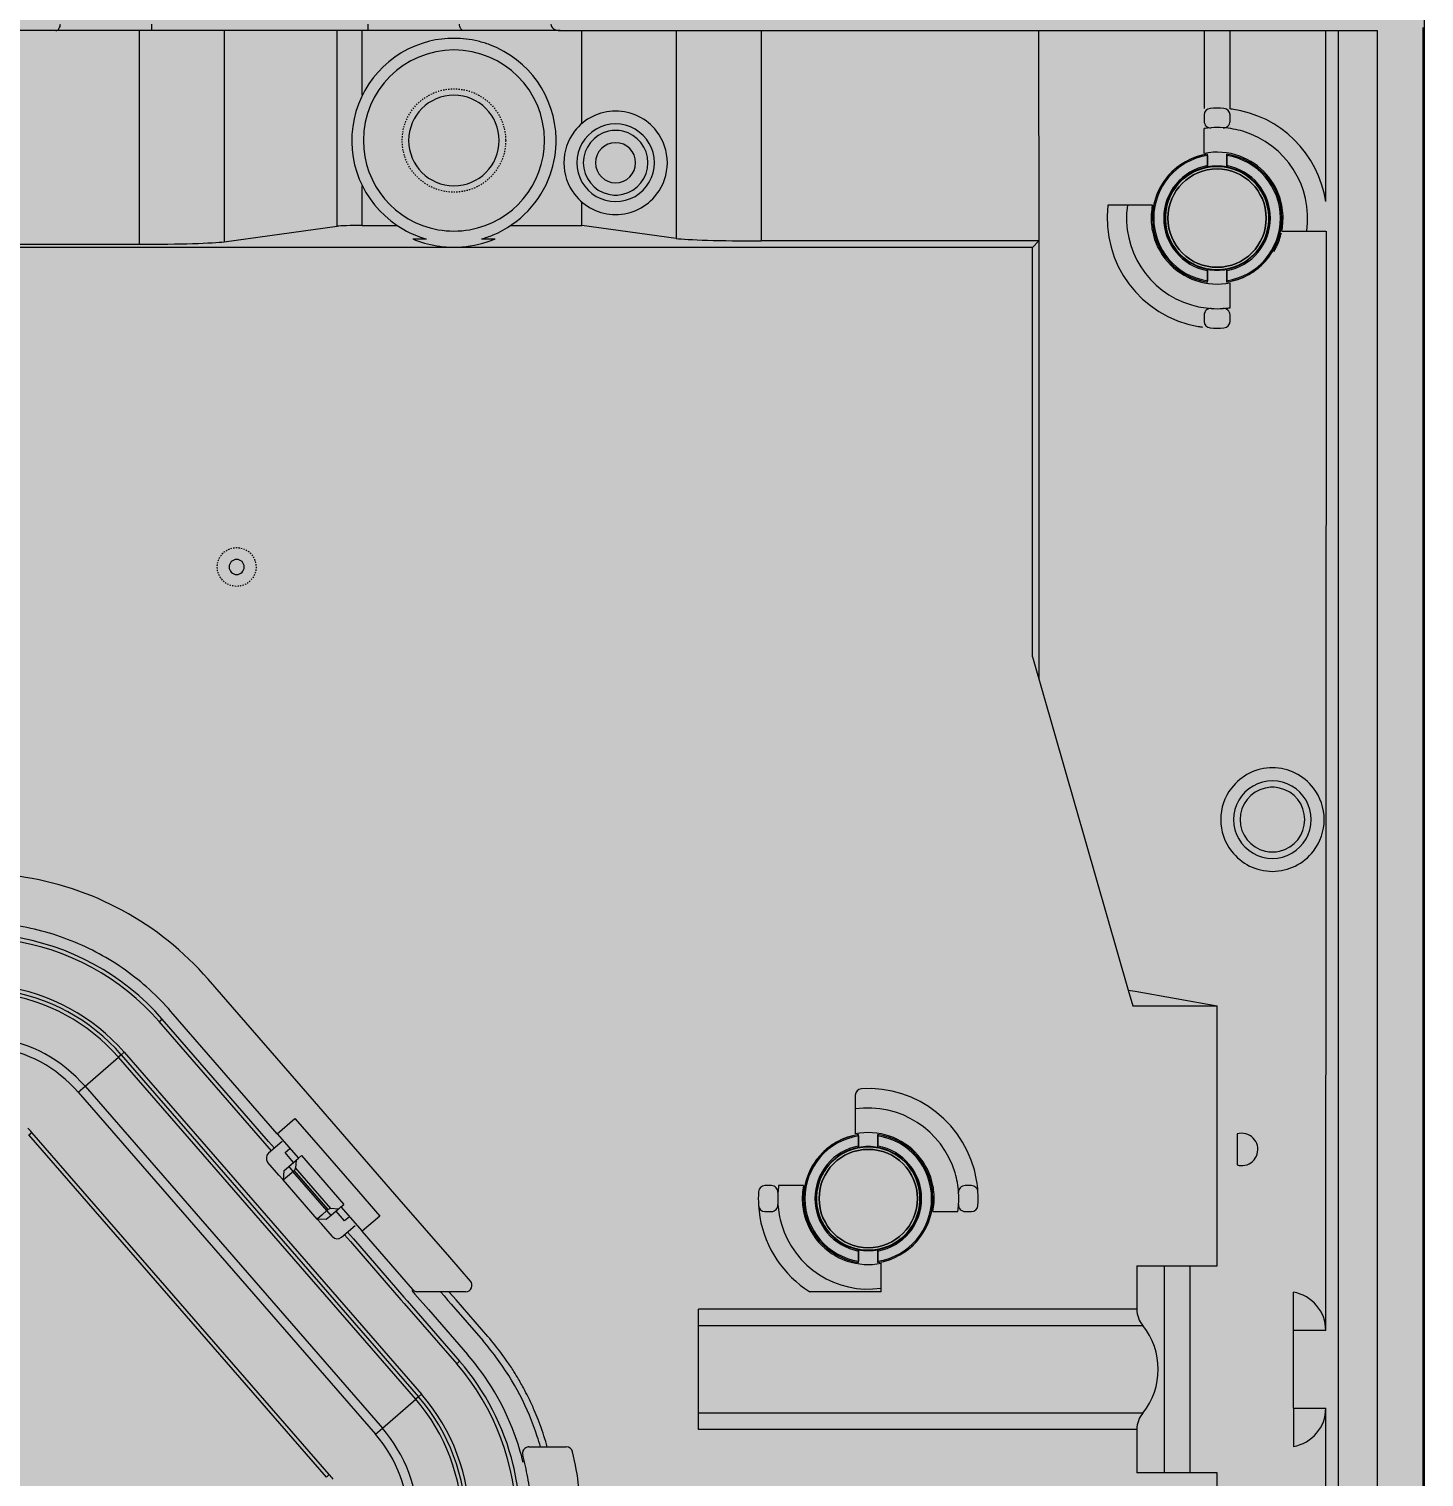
# Model space of a CAD drawing. Header units: millimetres. Extents: x -1070 to 42146, y 1440 to 12921.
# Drawn here: x 6003.9 to 6111.8, y 3154.5 to 3266.5 of the extents above; entities that cross this region are included whole.
import ezdxf

# ---------------------------------------------------------------- set-up
doc = ezdxf.new("R2010")
doc.units = ezdxf.units.MM
doc.linetypes.add('HIDDEN', pattern=[0.2, 0.1, -0.1])
for name, color, linetype in [('CITI-3MM实线CONTINUOUS', 7, 'Continuous'), ('CITIE-TAO实线CONTINUOUS', 7, 'Continuous'), ('DW-PLUS-XIANGTI隐藏线HIDDEN', 7, 'Continuous')]:
    doc.layers.add(name, color=color, linetype=linetype)

msp = doc.modelspace()

# ---------------------------------------------------------------- hatches: boundary and pattern name
at = {"lineweight": -3}
h = msp.add_hatch(color=256, dxfattribs=at)
h.dxf.hatch_style = 1
h.paths.add_polyline_path([(5611.757, 3767.826), (5611.757, 2767.826), (6111.757, 2767.826), (6111.757, 3767.826)])

# ---------------------------------------------------------------- linework, layer by layer
at = {"color": 7, "linetype": 'Continuous', "lineweight": -3}
for p, q in [((6013.399, 3266.326), (6013.399, 3266.826)), ((6030.115, 3266.326), (6030.115, 3266.826)), ((6005.974, 3266.326), (5999.257, 3266.326)), ((6006.328, 3266.326), (6005.974, 3266.326)), ((6008.952, 3266.326), (6006.328, 3266.326)), ((6010.7, 3266.326), (6008.952, 3266.326)), ((6012.485, 3266.326), (6010.7, 3266.326)), ((6012.416, 3266.326), (6012.416, 3249.811)), ((6013.399, 3266.326), (6012.485, 3266.326)), ((6030.115, 3266.326), (6013.399, 3266.326)), ((6018.985, 3266.326), (6018.985, 3249.996)), ((6027.741, 3251.198), (6027.741, 3266.326)), ((6029.673, 3261.322), (6029.673, 3266.326)), ((6032.813, 3266.326), (6030.115, 3266.326)), ((6034.561, 3266.326), (6032.813, 3266.326)), ((6036.147, 3266.326), (6034.561, 3266.326)), ((6037.539, 3266.326), (6036.147, 3266.326)), ((6044.257, 3266.326), (6037.539, 3266.326)), ((6044.964, 3266.326), (6044.257, 3266.326)), ((6044.964, 3266.326), (6108.15, 3266.326)), ((6046.657, 3259.147), (6046.657, 3266.326)), ((6053.935, 3266.326), (6053.935, 3256.107)), ((6060.503, 3266.326), (6060.503, 3250.068)), ((6081.961, 3266.326), (6081.977, 3250.068)), ((6094.757, 3266.326), (6094.757, 3260.309)), ((6096.757, 3260.267), (6096.757, 3266.326)), ((6104.161, 3253.101), (6104.161, 3266.326)), ((6105.15, 3205.326), (6105.15, 3266.326)), ((6108.15, 3019.326), (6108.15, 3266.326)), ((6111.657, 3266.576), (6111.657, 3143.426)), ((6094.757, 3259.81), (6094.757, 3259.309)), ((6096.757, 3259.309), (6096.757, 3259.81)), ((6094.757, 3256.827), (6094.757, 3258.754)), ((6095.007, 3256.668), (6095.007, 3256.769)), ((6096.507, 3256.769), (6096.507, 3256.668)), ((6053.935, 3256.107), (6053.935, 3250.254)), ((6095.007, 3256.668), (6095.007, 3255.882)), ((6095.007, 3255.882), (6095.007, 3255.78)), ((6096.507, 3256.668), (6096.507, 3255.882)), ((6096.507, 3255.78), (6096.507, 3255.882)), ((6029.673, 3251.252), (6029.673, 3254.329)), ((6100.161, 3254.191), (6100.161, 3254.398)), ((6046.657, 3251.252), (6046.657, 3253.067)), ((6088.829, 3252.826), (6087.316, 3252.826)), ((6090.756, 3252.826), (6088.829, 3252.826)), ((6018.985, 3249.996), (6027.741, 3251.198)), ((6029.673, 3251.252), (6032.375, 3251.252)), ((6041.138, 3251.252), (6046.657, 3251.252)), ((6053.935, 3250.254), (6046.657, 3251.252)), ((6033.572, 3250.215), (6034.638, 3250.215)), ((6038.876, 3250.215), (6039.941, 3250.215)), ((6081.977, 3250.068), (6060.503, 3250.068)), ((6081.977, 3250.068), (6081.495, 3249.561)), ((6081.977, 3250.068), (6081.976, 3217.921)), ((6100.758, 3250.826), (6102.685, 3250.826)), ((6102.685, 3250.826), (6104.161, 3250.826)), ((6104.183, 3205.326), (6104.209, 3250.826)), ((5897.057, 3249.811), (6012.416, 3249.811)), ((6081.495, 3249.561), (5897.057, 3249.561)), ((6081.495, 3217.921), (6081.495, 3249.561)), ((6100.161, 3249.254), (6100.161, 3249.46)), ((6095.007, 3247.871), (6095.007, 3247.77)), ((6095.007, 3247.77), (6095.007, 3246.984)), ((6096.507, 3247.77), (6096.507, 3247.871)), ((6096.507, 3247.77), (6096.507, 3246.984)), ((6095.007, 3246.882), (6095.007, 3246.984)), ((6096.507, 3246.984), (6096.507, 3246.882)), ((6096.757, 3244.898), (6096.757, 3246.825)), ((6094.757, 3244.343), (6094.757, 3243.842)), ((6096.757, 3243.842), (6096.757, 3244.343)), ((6081.495, 3217.921), (6088.884, 3192.151)), ((6081.976, 3217.921), (6081.976, 3216.242)), ((6104.161, 3165.826), (6104.183, 3205.326)), ((6105.15, 3080.326), (6105.15, 3205.326)), ((6025.967, 3183.536), (6017.751, 3192.986)), ((6088.884, 3192.151), (6089.232, 3190.938)), ((6088.884, 3192.151), (6089.429, 3192.055)), ((6089.429, 3192.055), (6095.761, 3190.938)), ((6089.232, 3190.938), (6095.761, 3190.938)), ((6095.761, 3170.826), (6095.761, 3190.938)), ((6013.978, 3189.706), (6014.204, 3189.903)), ((6022.652, 3179.727), (6013.978, 3189.706)), ((6022.419, 3180.452), (6014.204, 3189.903)), ((6023.099, 3181.043), (6014.883, 3190.493)), ((6011.261, 3187.344), (6011.034, 3187.147)), ((6011.261, 3187.344), (6034.252, 3160.896)), ((6008.236, 3184.715), (6010.813, 3186.955)), ((6011.034, 3187.147), (6010.813, 3186.955)), ((6033.805, 3160.507), (6010.813, 3186.955)), ((6011.034, 3187.147), (6034.026, 3160.699)), ((6007.703, 3184.251), (6008.236, 3184.715)), ((6007.703, 3184.251), (6030.694, 3157.803)), ((6008.236, 3184.715), (6031.228, 3158.267)), ((6067.788, 3184.013), (6067.788, 3182.957)), ((6032.527, 3175.988), (6025.967, 3183.536)), ((6067.788, 3182.957), (6067.788, 3181.03)), ((6023.099, 3181.043), (6024.457, 3182.223)), ((6024.457, 3182.223), (6026.097, 3180.337)), ((6003.902, 3180.948), (6004.129, 3181.144)), ((6026.894, 3154.499), (6003.902, 3180.948)), ((6027.12, 3154.696), (6004.129, 3181.144)), ((6023.099, 3181.043), (6024.739, 3179.156)), ((6068.038, 3180.871), (6068.038, 3180.972)), ((6068.038, 3180.871), (6068.038, 3180.085)), ((6069.538, 3180.972), (6069.538, 3180.871)), ((6069.538, 3180.871), (6069.538, 3180.085)), ((6097.309, 3181.026), (6097.309, 3178.625)), ((6022.879, 3179.924), (6022.419, 3180.452)), ((6023.482, 3180.449), (6022.426, 3179.53)), ((6023.705, 3179.582), (6024.083, 3179.91)), ((6024.361, 3178.828), (6023.705, 3179.582)), ((6026.097, 3180.337), (6029.378, 3176.563)), ((6068.038, 3180.085), (6068.038, 3179.984)), ((6069.538, 3179.984), (6069.538, 3180.085)), ((6023.229, 3177.844), (6022.377, 3178.825)), ((6023.607, 3178.172), (6023.984, 3178.5)), ((6023.984, 3178.5), (6024.55, 3178.992)), ((6023.984, 3178.5), (6024.312, 3178.122)), ((6024.55, 3178.992), (6024.509, 3178.41)), ((6027.249, 3175.259), (6024.509, 3178.41)), ((6024.55, 3178.992), (6024.739, 3179.156)), ((6024.739, 3179.156), (6024.965, 3179.353)), ((6024.965, 3179.353), (6028.246, 3175.579)), ((6023.557, 3177.466), (6023.229, 3177.844)), ((6023.607, 3178.172), (6023.557, 3177.466)), ((6023.557, 3177.466), (6024.214, 3178.037)), ((6026.182, 3174.447), (6023.557, 3177.466)), ((6024.214, 3178.037), (6024.312, 3178.122)), ((6024.312, 3178.122), (6024.407, 3178.205)), ((6026.936, 3175.103), (6024.312, 3178.122)), ((6027.031, 3175.186), (6024.407, 3178.205)), ((6029.378, 3176.563), (6031.018, 3174.676)), ((6061.305, 3177.029), (6060.804, 3177.029)), ((6063.787, 3177.029), (6061.86, 3177.029)), ((6076.772, 3177.029), (6076.271, 3177.029)), ((6026.936, 3175.103), (6026.559, 3174.775)), ((6027.031, 3175.186), (6026.936, 3175.103)), ((6027.264, 3174.726), (6026.936, 3175.103)), ((6027.83, 3175.218), (6027.249, 3175.259)), ((6027.83, 3175.218), (6027.264, 3174.726)), ((6028.298, 3174.299), (6027.642, 3175.054)), ((6027.83, 3175.218), (6028.019, 3175.382)), ((6028.019, 3175.382), (6028.246, 3175.579)), ((6028.019, 3175.382), (6029.659, 3173.495)), ((6036.437, 3171.491), (6032.527, 3175.988)), ((6060.804, 3175.029), (6061.305, 3175.029)), ((6073.789, 3175.029), (6075.716, 3175.029)), ((6076.271, 3175.029), (6076.772, 3175.029)), ((6026.559, 3174.775), (6026.182, 3174.447)), ((6026.51, 3174.07), (6026.182, 3174.447)), ((6026.887, 3174.398), (6026.182, 3174.447)), ((6027.363, 3173.089), (6026.51, 3174.07)), ((6027.264, 3174.726), (6026.887, 3174.398)), ((6028.068, 3173.04), (6029.125, 3173.958)), ((6028.675, 3174.627), (6028.298, 3174.299)), ((6031.018, 3174.676), (6029.659, 3173.495)), ((6028.294, 3173.236), (6028.754, 3172.708)), ((6028.521, 3173.433), (6028.98, 3172.905)), ((6028.98, 3172.905), (6032.89, 3168.407)), ((6033.569, 3168.998), (6029.659, 3173.495)), ((6028.754, 3172.708), (6032.663, 3168.211)), ((6068.038, 3172.074), (6068.038, 3171.973)), ((6068.038, 3171.973), (6068.038, 3171.187)), ((6069.538, 3171.973), (6069.538, 3172.074)), ((6069.538, 3171.973), (6069.538, 3171.187)), ((6038.034, 3169.654), (6036.437, 3171.491)), ((6068.038, 3171.086), (6068.038, 3171.187)), ((6069.538, 3171.187), (6069.538, 3171.086)), ((6069.788, 3169.101), (6069.788, 3171.028)), ((6089.557, 3170.826), (6091.657, 3170.826)), ((6089.557, 3170.826), (6089.557, 3167.466)), ((6091.657, 3170.826), (6093.661, 3170.826)), ((6091.657, 3170.826), (6091.657, 3154.826)), ((6093.661, 3170.826), (6095.761, 3170.826)), ((6093.661, 3170.826), (6093.661, 3154.826)), ((6032.89, 3168.407), (6033.137, 3168.123)), ((6033.493, 3168.932), (6033.741, 3168.647)), ((6033.741, 3168.647), (6034.784, 3167.448)), ((6036.368, 3168.826), (6033.946, 3168.826)), ((6035.706, 3168.826), (6035.991, 3168.498)), ((6035.991, 3168.498), (6036.298, 3168.145)), ((6037.656, 3168.826), (6036.368, 3168.826)), ((6036.675, 3168.473), (6036.368, 3168.826)), ((6036.923, 3168.188), (6036.675, 3168.473)), ((6069.788, 3168.826), (6064.275, 3168.826)), ((6069.788, 3168.826), (6069.788, 3169.101)), ((6101.657, 3165.826), (6101.657, 3168.785)), ((6032.663, 3168.211), (6032.911, 3167.926)), ((6032.911, 3167.926), (6036.969, 3163.257)), ((6033.137, 3168.123), (6037.195, 3163.454)), ((6034.784, 3167.448), (6037.799, 3163.979)), ((6036.298, 3168.145), (6036.545, 3167.86)), ((6036.545, 3167.86), (6039.007, 3165.029)), ((6039.384, 3165.357), (6036.923, 3168.188)), ((6055.657, 3166.204), (6055.657, 3167.466)), ((6089.557, 3167.466), (6055.657, 3167.466)), ((6055.657, 3159.448), (6055.657, 3166.204)), ((6055.657, 3166.204), (6090.006, 3166.204)), ((6101.657, 3159.826), (6101.657, 3165.826)), ((6104.161, 3165.826), (6101.657, 3165.826)), ((6037.195, 3163.454), (6036.969, 3163.257)), ((6031.228, 3158.267), (6033.805, 3160.507)), ((6034.026, 3160.699), (6033.805, 3160.507)), ((6034.252, 3160.896), (6034.026, 3160.699)), ((6055.657, 3158.186), (6055.657, 3159.448)), ((6090.006, 3159.448), (6055.657, 3159.448)), ((6101.657, 3159.826), (6101.657, 3156.867)), ((6101.657, 3159.826), (6104.161, 3159.826)), ((6104.161, 3080.326), (6104.161, 3159.826)), ((6030.694, 3157.803), (6031.228, 3158.267)), ((6089.557, 3158.186), (6055.657, 3158.186)), ((6089.557, 3158.186), (6089.557, 3154.826)), ((6042.556, 3156.826), (6043.974, 3156.826)), ((6043.974, 3156.826), (6045.446, 3156.826)), ((6091.657, 3154.826), (6089.557, 3154.826)), ((6093.661, 3154.826), (6091.657, 3154.826)), ((6095.761, 3154.826), (6093.661, 3154.826)), ((6095.761, 3134.713), (6095.761, 3154.826)), ((6026.894, 3154.499), (6027.12, 3154.696))]:
    msp.add_line(p, q, dxfattribs=at)
at = {"color": 1, "lineweight": -3}
msp.add_lwpolyline([(5611.757, 3767.826), (6111.757, 3767.826), (6111.757, 2767.826), (5611.757, 2767.826)], close=True, dxfattribs=at)
msp.add_lwpolyline([(5611.757, 3767.826), (6111.757, 3767.826), (6111.757, 2767.826), (5611.757, 2767.826)], close=True, dxfattribs=at)
at = {"color": 7, "linetype": 'Continuous', "lineweight": -3}
for centre, radius, start, end in [((6036.757, 3257.826), 7.9, 76.27312, 103.75204), ((6036.757, 3257.826), 7.9, 103.75204, 240.61934), ((6036.757, 3257.826), 7, 0, 180), ((6036.757, 3257.826), 7.9, 69.45302, 76.27312), ((6036.757, 3257.826), 7.9, 0.95789, 69.45302), ((6036.757, 3257.826), 3.5, 0, 180), ((6049.257, 3256.107), 4, 37.54339, 142.45661), ((6095.257, 3259.81), 0.5, 93.58332, 180), ((6095.757, 3251.826), 8.5, 86.41668, 93.58332), ((6096.257, 3259.81), 0.5, 0, 86.41668), ((6095.757, 3251.826), 8.5, 82.19245, 83.24367), ((6095.757, 3251.826), 8.5, 8.62805, 82.19245), ((6049.257, 3256.107), 3, 59.93589, 120.0659), ((6095.257, 3259.309), 0.5, 180, 273.82255), ((6096.257, 3259.309), 0.5, 266.17745, 0), ((6036.757, 3257.826), 7, 180, 260), ((6036.757, 3257.826), 3.5, 180, 0), ((6036.757, 3257.826), 7, 280, 0), ((6036.757, 3257.826), 7.9, 340.4016, 0.95789), ((6049.257, 3256.107), 4, 142.45661, 180), ((6049.257, 3256.107), 3, 120.0659, 180), ((6049.257, 3256.107), 2.5, 102.85635, 180), ((6049.257, 3256.107), 2.5, 77.14317, 102.85635), ((6049.257, 3256.107), 2.5, 0, 77.14317), ((6049.257, 3256.107), 3, 0, 59.93589), ((6049.257, 3256.107), 4, 0, 37.54339), ((6095.757, 3251.826), 7, 95.29417, 98.21321), ((6095.757, 3251.826), 7, 86.17745, 93.82255), ((6095.757, 3251.826), 7, 79.76053, 86.17743), ((6095.757, 3251.826), 7, 73.4912, 79.76053), ((6095.757, 3251.826), 7, 351.78679, 73.4912), ((6049.257, 3256.107), 1.55, 90, 180), ((6049.257, 3256.107), 1.55, 0, 90), ((6095.757, 3251.826), 5, 98.62693, 177.53429), ((6095.757, 3251.826), 5.1, 69.921, 101.30773), ((6095.757, 3251.826), 5, 0, 81.37307), ((6049.257, 3256.107), 4, 180, 217.54339), ((6049.257, 3256.107), 3, 180, 239.93589), ((6049.257, 3256.107), 2.5, 180, 257.14317), ((6049.257, 3256.107), 1.55, 180, 270), ((6049.257, 3256.107), 1.55, 270, 0), ((6049.257, 3256.107), 2.5, 282.85635, 0), ((6049.257, 3256.107), 3, 300.0659, 0), ((6049.257, 3256.107), 4, 322.45661, 0), ((6095.757, 3251.826), 4.9, 98.80437, 261.19563), ((6095.757, 3251.826), 4.125, 100.47568, 259.52432), ((6095.757, 3251.826), 4.025, 100.739, 180), ((6095.757, 3251.826), 4, 100.74093, 177.39131), ((6095.757, 3251.826), 4, 100.74093, 177.39131), ((6095.757, 3251.826), 3.8, 0, 180), ((6095.757, 3251.826), 4.025, 79.261, 100.739), ((6095.757, 3251.826), 4, 79.25907, 100.74093), ((6095.757, 3251.826), 4, 79.25907, 100.74093), ((6095.757, 3251.826), 4, 2.60869, 79.25907), ((6095.757, 3251.826), 4.9, 278.80437, 81.19563), ((6095.757, 3251.826), 4.125, 280.47568, 79.52432), ((6095.757, 3251.826), 4.025, 0, 79.261), ((6095.757, 3251.826), 5.1, 13.67613, 69.921), ((6036.757, 3257.826), 7.9, 292.56812, 340.4016), ((6049.257, 3256.107), 4, 217.54339, 322.45661), ((6049.257, 3256.107), 3, 239.93589, 300.0659), ((6049.257, 3256.107), 2.5, 257.14317, 282.85635), ((6095.757, 3251.826), 8.5, 173.24367, 260.15881), ((6095.757, 3251.826), 7, 171.78679, 253.4912), ((6095.757, 3251.826), 5.1, 168.69227, 176.40894), ((6095.757, 3251.826), 5.1, 355.06677, 13.67613), ((6095.757, 3251.826), 5.1, 176.40894, 191.21536), ((6095.757, 3251.826), 5, 177.53429, 180), ((6095.757, 3251.826), 5, 180, 261.37307), ((6095.757, 3251.826), 4.025, 180, 259.261), ((6095.757, 3251.826), 4, 177.39131, 180), ((6095.757, 3251.826), 4, 177.39131, 180), ((6095.757, 3251.826), 4, 180, 182.60869), ((6095.757, 3251.826), 4, 180, 182.60869), ((6095.757, 3251.826), 4, 182.60869, 259.25907), ((6095.757, 3251.826), 4, 182.60869, 259.25907), ((6095.757, 3251.826), 3.8, 180, 0), ((6095.757, 3251.826), 4, 280.74093, 357.39131), ((6095.757, 3251.826), 4.025, 280.739, 0), ((6095.757, 3251.826), 5, 278.62693, 357.53429), ((6095.757, 3251.826), 4, 0, 2.60869), ((6095.757, 3251.826), 4, 357.39131, 0), ((6095.757, 3251.826), 5, 357.53429, 0), ((6095.757, 3251.826), 5.1, 348.69227, 355.06677), ((6036.757, 3257.826), 7.9, 240.61934, 254.44225), ((6036.757, 3257.826), 8.25, 247.29297, 274.211), ((6036.757, 3257.826), 7, 260, 280), ((6036.757, 3257.826), 8.25, 274.211, 292.70703), ((6036.757, 3257.826), 7.9, 285.55775, 292.56812), ((6095.757, 3251.826), 5.1, 191.21536, 251.32047), ((6095.757, 3251.826), 5.1, 332.95144, 345.57371), ((6095.757, 3251.826), 5.1, 345.57371, 347.20937), ((6095.757, 3251.826), 5.1, 329.71088, 332.95144), ((6095.757, 3251.826), 4.025, 259.261, 280.739), ((6095.757, 3251.826), 4, 259.25907, 280.74093), ((6095.757, 3251.826), 4, 259.25907, 280.74093), ((6095.757, 3251.826), 5.1, 251.32047, 281.30773), ((6095.757, 3251.826), 7, 253.4912, 259.76053), ((6095.757, 3251.826), 7, 259.76053, 266.17743), ((6095.257, 3244.343), 0.5, 86.17745, 180), ((6095.757, 3251.826), 7, 266.17745, 273.82255), ((6096.257, 3244.343), 0.5, 0, 93.82255), ((6095.757, 3251.826), 7, 275.29417, 278.21321), ((6095.757, 3251.826), 8.5, 260.15881, 262.46232), ((6095.257, 3243.842), 0.5, 180, 266.41668), ((6095.757, 3251.826), 8.5, 266.41668, 273.58332), ((6096.257, 3243.842), 0.5, 273.58332, 0), ((6019.96, 3224.857), 0.584, 0, 180), ((6019.96, 3224.857), 0.584, 180, 0), ((6100.038, 3205.326), 4, 37.54339, 142.45661), ((6100.038, 3205.326), 4, 142.45661, 180), ((6100.038, 3205.326), 3, 120.0659, 180), ((6100.038, 3205.326), 2.5, 102.85635, 180), ((6100.038, 3205.326), 3, 59.93589, 120.0659), ((6100.038, 3205.326), 2.5, 77.14317, 102.85635), ((6100.038, 3205.326), 2.5, 0, 77.14317), ((6100.038, 3205.326), 3, 0, 59.93589), ((6100.038, 3205.326), 4, 0, 37.54339), ((6100.038, 3205.326), 4, 180, 217.54339), ((6100.038, 3205.326), 3, 180, 239.93589), ((6100.038, 3205.326), 2.5, 180, 257.14317), ((6100.038, 3205.326), 2.5, 282.85635, 0), ((6100.038, 3205.326), 3, 300.0659, 0), ((6100.038, 3205.326), 4, 322.45661, 0), ((6100.038, 3205.326), 4, 217.54339, 322.45661), ((6100.038, 3205.326), 3, 239.93589, 300.0659), ((6100.038, 3205.326), 2.5, 257.14317, 282.85635), ((5999.789, 3177.372), 23.8, 41, 82), ((5999.789, 3177.372), 19.1, 41, 82), ((5999.789, 3177.372), 20, 68.33729, 82), ((5999.789, 3177.372), 18.8, 41, 82), ((5999.789, 3177.372), 20, 54.66767, 68.33729), ((5999.789, 3177.372), 20, 41, 54.66767), ((5999.789, 3177.372), 14.607, 41, 82), ((5999.789, 3177.372), 14.9, 41, 82), ((5999.789, 3177.372), 15.2, 41, 82), ((5999.789, 3177.372), 11.193, 41, 82), ((5999.789, 3177.372), 10.486, 41, 82), ((6068.288, 3184.013), 0.5, 93.58332, 180), ((6068.788, 3176.029), 8.5, 9.62466, 93.58332), ((6068.788, 3176.029), 7, 16.40682, 98.21321), ((5999.789, 3177.372), 5.75, 41, 45.60306), ((6068.788, 3176.029), 5, 98.62693, 177.53429), ((6068.788, 3176.029), 4.9, 98.80437, 261.19563), ((6068.788, 3176.029), 5.1, 71.32047, 101.30773), ((6068.788, 3176.029), 5, 0, 81.37307), ((6068.788, 3176.029), 4.9, 278.80437, 81.19563), ((6068.788, 3176.029), 5.1, 11.21536, 71.32047), ((6097.657, 3179.826), 1.25, 281.65508, 106.16904), ((6022.754, 3179.153), 0.5, 131, 221), ((6068.788, 3176.029), 4.125, 100.47568, 259.52432), ((6068.788, 3176.029), 4.025, 100.739, 180), ((6068.788, 3176.029), 4, 100.74093, 177.39131), ((6068.788, 3176.029), 4, 100.74093, 177.39131), ((6068.788, 3176.029), 3.8, 0, 180), ((6068.788, 3176.029), 4.025, 79.261, 100.739), ((6068.788, 3176.029), 4, 79.25907, 100.74093), ((6068.788, 3176.029), 4, 79.25907, 100.74093), ((6068.788, 3176.029), 4, 2.60869, 79.25907), ((6068.788, 3176.029), 4.125, 280.47568, 79.52432), ((6068.788, 3176.029), 4.025, 0, 79.261), ((6097.657, 3179.826), 1.25, 253.83096, 281.65508), ((6068.788, 3176.029), 7, 10.18032, 16.40682), ((6068.788, 3176.029), 7, 3.82253, 10.18032), ((6068.788, 3176.029), 8.5, 3.58328, 9.62466), ((6068.788, 3176.029), 8.5, 176.41668, 183.58332), ((6060.804, 3176.529), 0.5, 90, 176.41668), ((6061.305, 3176.529), 0.5, 356.17745, 90), ((6068.788, 3176.029), 7, 176.17745, 183.82255), ((6068.788, 3176.029), 7, 171.78679, 176.17745), ((6068.788, 3176.029), 5.1, 176.40894, 191.21536), ((6068.788, 3176.029), 5.1, 168.69227, 176.40894), ((6068.788, 3176.029), 5, 177.53429, 180), ((6068.788, 3176.029), 4, 177.39131, 180), ((6068.788, 3176.029), 4, 177.39131, 180), ((6068.788, 3176.029), 4, 0, 2.60869), ((6068.788, 3176.029), 5.1, 356.40894, 11.21536), ((6076.271, 3176.529), 0.5, 90, 183.82255), ((6068.788, 3176.029), 7, 356.17745, 3.82255), ((6076.772, 3176.529), 0.5, 3.58332, 90), ((6068.788, 3176.029), 8.5, 356.41668, 3.58332), ((6060.804, 3175.529), 0.5, 183.58332, 270), ((6068.788, 3176.029), 8.5, 183.58328, 189.66095), ((6061.305, 3175.529), 0.5, 270, 3.82255), ((6068.788, 3176.029), 7, 183.82253, 190.18032), ((6068.788, 3176.029), 5.1, 191.21536, 251.32047), ((6068.788, 3176.029), 5, 180, 261.37307), ((6068.788, 3176.029), 4.025, 180, 259.261), ((6068.788, 3176.029), 4, 180, 182.60869), ((6068.788, 3176.029), 4, 180, 182.60869), ((6068.788, 3176.029), 4, 182.60869, 259.25907), ((6068.788, 3176.029), 4, 182.60869, 259.25907), ((6068.788, 3176.029), 3.8, 180, 0), ((6068.788, 3176.029), 4, 280.74093, 357.39131), ((6068.788, 3176.029), 4.025, 280.739, 0), ((6068.788, 3176.029), 5, 278.62693, 357.53429), ((6068.788, 3176.029), 4, 357.39131, 0), ((6068.788, 3176.029), 5, 357.53429, 0), ((6068.788, 3176.029), 5.1, 348.69227, 356.40894), ((6068.788, 3176.029), 7, 351.78679, 356.17745), ((6076.271, 3175.529), 0.5, 176.17745, 270), ((6076.772, 3175.529), 0.5, 270, 356.41668), ((6068.788, 3176.029), 8.5, 189.66095, 237.93285), ((6068.788, 3176.029), 7, 190.18032, 196.40682), ((6068.788, 3176.029), 7, 196.40682, 278.21321), ((6027.74, 3173.417), 0.5, 221, 311), ((6068.788, 3176.029), 4.025, 259.261, 280.739), ((6068.788, 3176.029), 4, 259.25907, 280.74093), ((6068.788, 3176.029), 5.1, 251.32047, 281.30773), ((6037.656, 3169.326), 0.5, 270, 41), ((6033.946, 3169.326), 0.5, 221, 237.27986), ((6033.946, 3169.326), 0.5, 237.27986, 253.64128), ((6033.946, 3169.326), 0.5, 253.64128, 270), ((6022.78, 3150.924), 21.5, 36.7573, 41), ((6022.78, 3150.924), 22, 36.63884, 41), ((6022.78, 3150.924), 19.9, 20.5, 41), ((6022.78, 3150.924), 21.5, 18.21258, 36.7573), ((6022.78, 3150.924), 22, 34.75561, 36.63884), ((6022.78, 3150.924), 18.8, 0, 41), ((6022.78, 3150.924), 19.1, 13.66261, 41), ((6022.78, 3150.924), 22, 32.20068, 34.75561), ((6022.78, 3150.924), 22, 30.41493, 32.20068), ((6022.78, 3150.924), 22, 27.78474, 30.41493), ((6022.78, 3150.924), 14.607, 0, 41), ((6022.78, 3150.924), 14.9, 0, 41), ((6022.78, 3150.924), 15.2, 0, 41), ((6022.78, 3150.924), 22, 25.91365, 27.78474), ((6022.78, 3150.924), 22, 23.42594, 25.91365), ((6022.78, 3150.924), 22, 21.35473, 23.42594), ((6022.78, 3150.924), 11.193, 0, 41), ((6022.78, 3150.924), 22, 19.06033, 21.35473), ((6022.78, 3150.924), 10.486, 0, 41), ((6022.78, 3150.924), 19.9, 13.66261, 20.5), ((6022.78, 3150.924), 21.5, 15.94008, 18.21258), ((6022.78, 3150.924), 22, 16.69448, 19.06033), ((6022.78, 3150.924), 22, 15.56241, 16.69448), ((6042.556, 3156.326), 0.5, 171.47374, 195.27953), ((6042.556, 3156.326), 0.5, 156.83799, 171.47374), ((6022.78, 3150.924), 20, 12.74999, 15.27953), ((6042.556, 3156.326), 0.5, 120.09993, 156.83799), ((6042.556, 3156.326), 0.5, 90, 120.09993), ((6045.446, 3156.326), 0.5, 13.40659, 90), ((6022.78, 3150.924), 23.8, 0, 13.40659), ((6022.78, 3150.924), 19.1, 0, 13.66261), ((6022.78, 3150.924), 20, 7.66316, 12.74999), ((6022.78, 3150.924), 5.75, 36.39694, 41)]:
    msp.add_arc(centre, radius, start, end, dxfattribs=at)
for centre, major_axis, ratio, start_param, end_param in [((6044.964, 3266.826), (-0.707, 0), 0.7071068, 0, 1.5707963), ((6029.673, 3251.179), (2, 0), 0.0367647, 1.5707963, 2.8797933), ((6012.416, 3250.061), (6.8, 0), 0.0367647, -1.5707963, -0.2617994), ((6060.503, 3250.318), (6.8, 0), 0.0367647, -2.8797933, -1.5707963), ((6024.21, 3178.431), (-0.197, 0.226), 1, -3.1415927, -2.3561945), ((6027.228, 3174.96), (-0.197, 0.226), 1, -0.7853982, 0), ((6101.161, 3165.826), (3, 0), 1, 0, 1.4046347), ((6091.557, 3167.466), (2, 0), 1, -3.1415927, -2.4583192), ((6085.857, 3162.826), (5.35, 0), 1, -0.6832735, 0.6832735), ((6091.557, 3158.186), (2, 0), 1, 2.4583192, 3.1415927), ((6101.161, 3159.826), (0, 3), 1, -2.9754311, -1.5707963)]:
    msp.add_ellipse(centre, major_axis=major_axis, ratio=ratio, start_param=start_param, end_param=end_param, dxfattribs=at)
for points in [[(6005.974, 3266.326), (6006.071, 3266.326), (6006.281, 3266.475), (6006.328, 3266.703), (6006.328, 3266.826)], [(6037.539, 3266.326), (6037.443, 3266.326), (6037.232, 3266.475), (6037.186, 3266.703), (6037.186, 3266.826)]]:
    msp.add_open_spline(points, degree=3, knots=[0, 0, 0, 0, 0.4402134, 1, 1, 1, 1], dxfattribs=at)
at = {"layer": 'CITI-3MM实线CONTINUOUS', "color": 7, "lineweight": -3}
for centre, radius in [((6095.757, 3251.826), 4), ((6095.757, 3251.826), 3.8), ((6068.788, 3176.029), 4), ((6068.788, 3176.029), 3.8)]:
    msp.add_circle(centre, radius, dxfattribs=at)
at = {"layer": 'CITIE-TAO实线CONTINUOUS', "color": 7, "lineweight": -3}
for p, q in [((6095.007, 3255.78), (6095.007, 3256.769)), ((6096.507, 3255.78), (6096.507, 3256.769)), ((6095.007, 3246.882), (6095.007, 3247.871)), ((6096.507, 3246.882), (6096.507, 3247.871)), ((6068.038, 3179.984), (6068.038, 3180.972)), ((6069.538, 3179.984), (6069.538, 3180.972)), ((6068.038, 3171.086), (6068.038, 3172.074)), ((6069.538, 3171.086), (6069.538, 3172.074))]:
    msp.add_line(p, q, dxfattribs=at)
for centre in [(6095.757, 3251.826), (6068.788, 3176.029)]:
    msp.add_circle(centre, 4.025, dxfattribs=at)
for centre, radius, start, end in [((6095.757, 3251.826), 5, 98.62693, 180), ((6095.757, 3251.826), 4.9, 98.80437, 261.19563), ((6095.757, 3251.826), 4.125, 100.47568, 259.52432), ((6095.757, 3251.826), 4.9, 278.80437, 81.19563), ((6095.757, 3251.826), 4.125, 280.47568, 79.52432), ((6095.757, 3251.826), 5, 278.62693, 0), ((6068.788, 3176.029), 5, 98.62693, 180), ((6068.788, 3176.029), 4.9, 98.80437, 261.19563), ((6068.788, 3176.029), 4.9, 278.80437, 81.19563), ((6068.788, 3176.029), 4.125, 100.47568, 259.52432), ((6068.788, 3176.029), 4.125, 280.47568, 79.52432), ((6068.788, 3176.029), 5, 278.62693, 0)]:
    msp.add_arc(centre, radius, start, end, dxfattribs=at)
at = {"layer": 'DW-PLUS-XIANGTI隐藏线HIDDEN', "color": 5, "linetype": 'HIDDEN', "lineweight": -3}
for centre, radius in [((6036.757, 3257.826), 4), ((6019.96, 3224.857), 1.5)]:
    msp.add_circle(centre, radius, dxfattribs=at)

doc.saveas('drawing.dxf')
